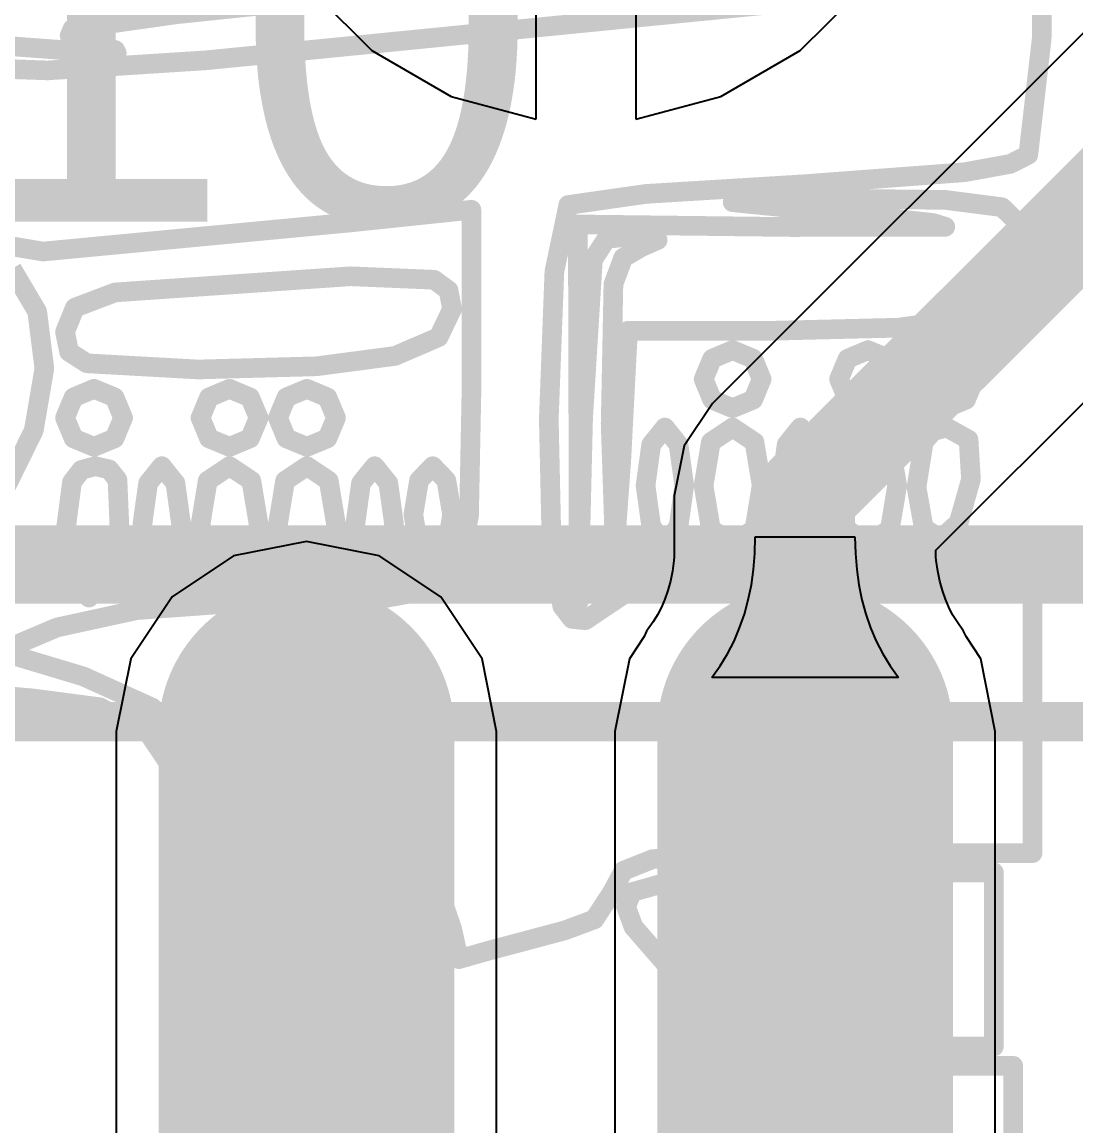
# Model space of a CAD drawing. Header units: inches. Extents: x 1.37 to 4.6, y 1.74 to 5.29.
# Drawn here: x 2.719 to 2.8247, y 2.8169 to 2.9276 of the extents above; entities that cross this region are included whole.
import ezdxf

# ---------------------------------------------------------------- set-up
doc = ezdxf.new("R2010")
doc.units = ezdxf.units.IN
doc.header["$MEASUREMENT"] = 0
for name, color, linetype in [('BottomLayer', 5, 'Continuous'), ('BottomOverlay', 54, 'Continuous'), ('Mechanical13', 56, 'Continuous'), ('TopLayer', 1, 'Continuous'), ('TopOverlay', 2, 'Continuous'), ('TopPaste', 8, 'Continuous'), ('TopSolder', 216, 'Continuous')]:
    doc.layers.add(name, color=color, linetype=linetype)
doc.styles.add('Arial', font='', dxfattribs={"height": 0.2})
doc.styles.get('Arial').set_extended_font_data('Arial')

# ---------------------------------------------------------------- blocks, each defined once
blk = doc.blocks.new('SOP_16_18')
at = {"layer": 'TopLayer'}
h = blk.add_hatch(color=1, dxfattribs=at)
edge = h.paths.add_edge_path()
edge.add_arc((0.13484, 0.125), 0.01083, 270, 450)
edge.add_line((0.13484, 0.13583), (0.07776, 0.13583))
edge.add_arc((0.07776, 0.125), 0.01083, 90, 270)
edge.add_line((0.07776, 0.11417), (0.13484, 0.11417))
h = blk.add_hatch(color=1, dxfattribs=at)
edge = h.paths.add_edge_path()
edge.add_arc((0.13484, 0.075), 0.01083, 270, 450)
edge.add_line((0.13484, 0.08583), (0.07776, 0.08583))
edge.add_arc((0.07776, 0.075), 0.01083, 90, 270)
edge.add_line((0.07776, 0.06417), (0.13484, 0.06417))
at = {"layer": 'TopPaste'}
h = blk.add_hatch(color=8, dxfattribs=at)
edge = h.paths.add_edge_path()
edge.add_arc((0.13484, 0.125), 0.01083, 270, 450)
edge.add_line((0.13484, 0.13583), (0.07776, 0.13583))
edge.add_arc((0.07776, 0.125), 0.01083, 90, 270)
edge.add_line((0.07776, 0.11417), (0.13484, 0.11417))
h = blk.add_hatch(color=8, dxfattribs=at)
edge = h.paths.add_edge_path()
edge.add_arc((0.13484, 0.075), 0.01083, 270, 450)
edge.add_line((0.13484, 0.08583), (0.07776, 0.08583))
edge.add_arc((0.07776, 0.075), 0.01083, 90, 270)
edge.add_line((0.07776, 0.06417), (0.13484, 0.06417))
at = {"layer": 'TopSolder'}
h = blk.add_hatch(color=216, dxfattribs=at)
edge = h.paths.add_edge_path()
edge.add_arc((0.13484, 0.125), 0.01483, 270, 450)
edge.add_line((0.13484, 0.13983), (0.07776, 0.13983))
edge.add_arc((0.07776, 0.125), 0.01483, 90, 270)
edge.add_line((0.07776, 0.11017), (0.13484, 0.11017))
h = blk.add_hatch(color=216, dxfattribs=at)
edge = h.paths.add_edge_path()
edge.add_arc((0.13484, 0.075), 0.01483, 270, 450)
edge.add_line((0.13484, 0.08983), (0.07776, 0.08983))
edge.add_arc((0.07776, 0.075), 0.01483, 90, 270)
edge.add_line((0.07776, 0.06017), (0.13484, 0.06017))
at = {"layer": 'Mechanical13', "const_width": 0.00394}
blk.add_lwpolyline([(0.07677, -0.19488), (0.07677, 0.19488)], dxfattribs=at)
at = {"layer": 'TopOverlay', "const_width": 0.00787}
blk.add_lwpolyline([(0.06102, -0.19488), (0.06102, 0.19488)], dxfattribs=at)

msp = doc.modelspace()

# ---------------------------------------------------------------- linework, layer by layer
at = {"layer": 'BottomLayer'}
for p, q in [((2.77059, 2.91786), (2.77059, 2.94775)), ((2.78059, 2.94775), (2.78059, 2.91786)), ((2.74758, 2.93126), (2.7541, 2.92475)), ((2.79708, 2.92475), (2.8036, 2.93126)), ((2.7541, 2.92475), (2.76208, 2.92014)), ((2.7891, 2.92014), (2.79708, 2.92475)), ((2.76208, 2.92014), (2.77059, 2.91786)), ((2.78059, 2.91786), (2.7891, 2.92014))]:
    msp.add_line(p, q, dxfattribs=at)
at = {"layer": 'BottomOverlay', "const_width": 0.00197}
for points in [[(2.82128, 2.92591), (2.8213, 2.93396)], [(2.73746, 2.92377), (2.80855, 2.93082)], [(2.73451, 2.92839), (2.74858, 2.92986)], [(2.7241, 2.92692), (2.73451, 2.92839)], [(2.72382, 2.92625), (2.7241, 2.92692)], [(2.71047, 2.92574), (2.7226, 2.92484)], [(2.72382, 2.92625), (2.72626, 2.92543)], [(2.81994, 2.9143), (2.82128, 2.92591)], [(2.7226, 2.92484), (2.72853, 2.92449)], [(2.72626, 2.92543), (2.7284, 2.92479)], [(2.7284, 2.92479), (2.72853, 2.92449)], [(2.7216, 2.92276), (2.73746, 2.92377)], [(2.71384, 2.92303), (2.7216, 2.92276)], [(2.81357, 2.91255), (2.81816, 2.91339)], [(2.81816, 2.91339), (2.81994, 2.9143)], [(2.79758, 2.91135), (2.81357, 2.91255)], [(2.7816, 2.91037), (2.79758, 2.91135)], [(2.77382, 2.90926), (2.7816, 2.91037)], [(2.77242, 2.90259), (2.77382, 2.90926)], [(2.79029, 2.90954), (2.80226, 2.90988)], [(2.79029, 2.90954), (2.80387, 2.90817)], [(2.80226, 2.90988), (2.81161, 2.90977)], [(2.81161, 2.90977), (2.8173, 2.90904)], [(2.8173, 2.90904), (2.81947, 2.90692)], [(2.75197, 2.90751), (2.7641, 2.90878)], [(2.7641, 2.89033), (2.7641, 2.90878)], [(2.80387, 2.90817), (2.81041, 2.90745)], [(2.72114, 2.90459), (2.75197, 2.90751)], [(2.77477, 2.90731), (2.77482, 2.88839)], [(2.77477, 2.90731), (2.79611, 2.90705)], [(2.79611, 2.90705), (2.81162, 2.90707)], [(2.81041, 2.90745), (2.81162, 2.90707)], [(2.81947, 2.90692), (2.82037, 2.90347)], [(2.77628, 2.90376), (2.77764, 2.90586)], [(2.77764, 2.90586), (2.78011, 2.90612)], [(2.78011, 2.90612), (2.78278, 2.90575)], [(2.78108, 2.905), (2.78278, 2.90575)], [(2.71781, 2.90515), (2.72114, 2.90459)], [(2.77932, 2.90396), (2.78108, 2.905)], [(2.7753, 2.88791), (2.77628, 2.90376)], [(2.77834, 2.90133), (2.77932, 2.90396)], [(2.81916, 2.90014), (2.82037, 2.90347)], [(2.71802, 2.90286), (2.72056, 2.89857)], [(2.77186, 2.88779), (2.77242, 2.90259)], [(2.72837, 2.90049), (2.75197, 2.90211)], [(2.75197, 2.90211), (2.76036, 2.90176)], [(2.76036, 2.90176), (2.7618, 2.9007)], [(2.77806, 2.88728), (2.77834, 2.90133)], [(2.72434, 2.89896), (2.72837, 2.90049)], [(2.7618, 2.9007), (2.76216, 2.89882)], [(2.81495, 2.89804), (2.81916, 2.90014)], [(2.72056, 2.89857), (2.72128, 2.89286)], [(2.72335, 2.89653), (2.72434, 2.89896)], [(2.76081, 2.896), (2.76216, 2.89882)], [(2.80686, 2.89695), (2.81495, 2.89804)], [(2.79402, 2.89664), (2.80686, 2.89695)], [(2.72335, 2.89653), (2.72376, 2.89452)], [(2.75644, 2.89412), (2.76081, 2.896)], [(2.77912, 2.88354), (2.7798, 2.89664)], [(2.7798, 2.89664), (2.79402, 2.89664)], [(2.78824, 2.89384), (2.79029, 2.8947)], [(2.79029, 2.8947), (2.79235, 2.89384)], [(2.80182, 2.89384), (2.80387, 2.8947)], [(2.80387, 2.8947), (2.80593, 2.89384)], [(2.80958, 2.89384), (2.81164, 2.8947)], [(2.81164, 2.8947), (2.81369, 2.89384)], [(2.72376, 2.89452), (2.72555, 2.89338)], [(2.74857, 2.89308), (2.75644, 2.89412)], [(2.78738, 2.89179), (2.78824, 2.89384)], [(2.79235, 2.89384), (2.7932, 2.89179)], [(2.80096, 2.89179), (2.80182, 2.89384)], [(2.80593, 2.89384), (2.80679, 2.89179)], [(2.80873, 2.89179), (2.80958, 2.89384)], [(2.81369, 2.89384), (2.81455, 2.89179)], [(2.72022, 2.88666), (2.72128, 2.89286)], [(2.72555, 2.89338), (2.73669, 2.89276)], [(2.73669, 2.89276), (2.74857, 2.89308)], [(2.78738, 2.89179), (2.78824, 2.88973)], [(2.79235, 2.88973), (2.7932, 2.89179)], [(2.80096, 2.89179), (2.80182, 2.88973)], [(2.80593, 2.88973), (2.80679, 2.89179)], [(2.80873, 2.89179), (2.80958, 2.88973)], [(2.81369, 2.88973), (2.81455, 2.89179)], [(2.72421, 2.88996), (2.72626, 2.89082)], [(2.72626, 2.89082), (2.72832, 2.88996)], [(2.73779, 2.88996), (2.73985, 2.89082)], [(2.73985, 2.89082), (2.7419, 2.88996)], [(2.74555, 2.88996), (2.74761, 2.89082)], [(2.74761, 2.89082), (2.74966, 2.88996)], [(2.76386, 2.87805), (2.7641, 2.89033)], [(2.72335, 2.88791), (2.72421, 2.88996)], [(2.72832, 2.88996), (2.72917, 2.88791)], [(2.73694, 2.88791), (2.73779, 2.88996)], [(2.7419, 2.88996), (2.74276, 2.88791)], [(2.7447, 2.88791), (2.74555, 2.88996)], [(2.74966, 2.88996), (2.75052, 2.88791)], [(2.78824, 2.88973), (2.79029, 2.88888)], [(2.79029, 2.88888), (2.79235, 2.88973)], [(2.80182, 2.88973), (2.80387, 2.88888)], [(2.80387, 2.88888), (2.80593, 2.88973)], [(2.80958, 2.88973), (2.81164, 2.88888)], [(2.81164, 2.88888), (2.81369, 2.88973)], [(2.77482, 2.88839), (2.77486, 2.86948)], [(2.72335, 2.88791), (2.72421, 2.88585)], [(2.72832, 2.88585), (2.72917, 2.88791)], [(2.73694, 2.88791), (2.73779, 2.88585)], [(2.7419, 2.88585), (2.74276, 2.88791)], [(2.7447, 2.88791), (2.74555, 2.88585)], [(2.74966, 2.88585), (2.75052, 2.88791)], [(2.77186, 2.88779), (2.77213, 2.87542)], [(2.77486, 2.86948), (2.7753, 2.88791)], [(2.77806, 2.88728), (2.77848, 2.87469)], [(2.78213, 2.88523), (2.7835, 2.88694)], [(2.7835, 2.88694), (2.78487, 2.88523)], [(2.78811, 2.88548), (2.79029, 2.88694)], [(2.79029, 2.88694), (2.79248, 2.88548)], [(2.79571, 2.88523), (2.79708, 2.88694)], [(2.79708, 2.88694), (2.79845, 2.88523)], [(2.80169, 2.88548), (2.80387, 2.88694)], [(2.80387, 2.88694), (2.80606, 2.88548)], [(2.8104, 2.88658), (2.81176, 2.88694)], [(2.81176, 2.88694), (2.81395, 2.88572)], [(2.7174, 2.88093), (2.72022, 2.88666)], [(2.72421, 2.88585), (2.72626, 2.885)], [(2.72626, 2.885), (2.72832, 2.88585)], [(2.73779, 2.88585), (2.73985, 2.885)], [(2.73985, 2.885), (2.7419, 2.88585)], [(2.74555, 2.88585), (2.74761, 2.885)], [(2.74761, 2.885), (2.74966, 2.88585)], [(2.80946, 2.8855), (2.8104, 2.88658)], [(2.81395, 2.88572), (2.81419, 2.88175)], [(2.78156, 2.88112), (2.78213, 2.88523)], [(2.78487, 2.88523), (2.78544, 2.88112)], [(2.78738, 2.88112), (2.78811, 2.88548)], [(2.79248, 2.88548), (2.7932, 2.88112)], [(2.79514, 2.88112), (2.79571, 2.88523)], [(2.79845, 2.88523), (2.79902, 2.88112)], [(2.80096, 2.88112), (2.80169, 2.88548)], [(2.80606, 2.88548), (2.80679, 2.88112)], [(2.80873, 2.88096), (2.80946, 2.8855)], [(2.77848, 2.87469), (2.77912, 2.88354)], [(2.72405, 2.88146), (2.72499, 2.88268)], [(2.72499, 2.88268), (2.72639, 2.88306)], [(2.72639, 2.88306), (2.72777, 2.88274)], [(2.72777, 2.88274), (2.72861, 2.88169)], [(2.73168, 2.88135), (2.73305, 2.88306)], [(2.73305, 2.88306), (2.73442, 2.88135)], [(2.73766, 2.8816), (2.73985, 2.88306)], [(2.73985, 2.88306), (2.74203, 2.8816)], [(2.74542, 2.8816), (2.74761, 2.88306)], [(2.74761, 2.88306), (2.74979, 2.8816)], [(2.75303, 2.88135), (2.7544, 2.88306)], [(2.7544, 2.88306), (2.75577, 2.88135)], [(2.75885, 2.88163), (2.76022, 2.88306)], [(2.76022, 2.88306), (2.76159, 2.88163)], [(2.72335, 2.87611), (2.72405, 2.88146)], [(2.72861, 2.88169), (2.72881, 2.8769)], [(2.73111, 2.87724), (2.73168, 2.88135)], [(2.73442, 2.88135), (2.73499, 2.87724)], [(2.73694, 2.87724), (2.73766, 2.8816)], [(2.74203, 2.8816), (2.74276, 2.87724)], [(2.7447, 2.87724), (2.74542, 2.8816)], [(2.74979, 2.8816), (2.75052, 2.87724)], [(2.75246, 2.87724), (2.75303, 2.88135)], [(2.75577, 2.88135), (2.75634, 2.87724)], [(2.75828, 2.87821), (2.75885, 2.88163)], [(2.76159, 2.88163), (2.76216, 2.87821)], [(2.81296, 2.8774), (2.81419, 2.88175)], [(2.78156, 2.88112), (2.78213, 2.87701)], [(2.78487, 2.87701), (2.78544, 2.88112)], [(2.78738, 2.88112), (2.78811, 2.87675)], [(2.79248, 2.87675), (2.7932, 2.88112)], [(2.79514, 2.88112), (2.79571, 2.87701)], [(2.79845, 2.87701), (2.79902, 2.88112)], [(2.80096, 2.88112), (2.80169, 2.87675)], [(2.80606, 2.87675), (2.80679, 2.88112)], [(2.80873, 2.88096), (2.80945, 2.87689)], [(2.75828, 2.87821), (2.75885, 2.87478)], [(2.76159, 2.87478), (2.76216, 2.87821)], [(2.76312, 2.87435), (2.76386, 2.87805)], [(2.72759, 2.87179), (2.72881, 2.8769)], [(2.73111, 2.87724), (2.73168, 2.87313)], [(2.73442, 2.87313), (2.73499, 2.87724)], [(2.73694, 2.87724), (2.73766, 2.87287)], [(2.74203, 2.87287), (2.74276, 2.87724)], [(2.7447, 2.87724), (2.74542, 2.87287)], [(2.74979, 2.87287), (2.75052, 2.87724)], [(2.75246, 2.87724), (2.75303, 2.87313)], [(2.75577, 2.87313), (2.75634, 2.87724)], [(2.78213, 2.87701), (2.7835, 2.8753)], [(2.7835, 2.8753), (2.78487, 2.87701)], [(2.79571, 2.87701), (2.79708, 2.8753)], [(2.79708, 2.8753), (2.79845, 2.87701)], [(2.80945, 2.87689), (2.81112, 2.87574)], [(2.81112, 2.87574), (2.81296, 2.8774)], [(2.72335, 2.87611), (2.72408, 2.87128)], [(2.78811, 2.87675), (2.79029, 2.8753)], [(2.79029, 2.8753), (2.79248, 2.87675)], [(2.80169, 2.87675), (2.80387, 2.8753)], [(2.80387, 2.8753), (2.80606, 2.87675)], [(2.75885, 2.87478), (2.76022, 2.87336)], [(2.76022, 2.87336), (2.76159, 2.87478)], [(2.77213, 2.87542), (2.77321, 2.86901)], [(2.76159, 2.87191), (2.76312, 2.87435)], [(2.78647, 2.87248), (2.80145, 2.87366)], [(2.80145, 2.87366), (2.82037, 2.87433)], [(2.82037, 2.85929), (2.82037, 2.87433)], [(2.73168, 2.87313), (2.73305, 2.87142)], [(2.73305, 2.87142), (2.73442, 2.87313)], [(2.73766, 2.87287), (2.73985, 2.87142)], [(2.73985, 2.87142), (2.74203, 2.87287)], [(2.74542, 2.87287), (2.74761, 2.87142)], [(2.74761, 2.87142), (2.74979, 2.87287)], [(2.75303, 2.87313), (2.7544, 2.87142)], [(2.7544, 2.87142), (2.75577, 2.87313)], [(2.78198, 2.87151), (2.78647, 2.87248)], [(2.72575, 2.86988), (2.72759, 2.87179)], [(2.75898, 2.87047), (2.76159, 2.87191)], [(2.77947, 2.87026), (2.78198, 2.87151)], [(2.72408, 2.87128), (2.72575, 2.86988)], [(2.755, 2.86975), (2.75898, 2.87047)], [(2.77552, 2.86761), (2.77947, 2.87026)], [(2.73053, 2.86862), (2.74179, 2.86942)], [(2.74179, 2.86942), (2.755, 2.86975)], [(2.72254, 2.86688), (2.73053, 2.86862)], [(2.77321, 2.86901), (2.77419, 2.86774)], [(2.71687, 2.86447), (2.72254, 2.86688)], [(2.77419, 2.86774), (2.77552, 2.86761)], [(2.71687, 2.86447), (2.72519, 2.86197)], [(2.72519, 2.86197), (2.73212, 2.85883)], [(2.71316, 2.86036), (2.72007, 2.85977)], [(2.72007, 2.85977), (2.72684, 2.85888)], [(2.82037, 2.84425), (2.82037, 2.85929)], [(2.72684, 2.85888), (2.73167, 2.85635)], [(2.73212, 2.85883), (2.73416, 2.85673)], [(2.73167, 2.85635), (2.73432, 2.8524)], [(2.73416, 2.85673), (2.73556, 2.85404)], [(2.73556, 2.85404), (2.73687, 2.85115)], [(2.73432, 2.8524), (2.73453, 2.84724)], [(2.73687, 2.85115), (2.73843, 2.84964)], [(2.73843, 2.84964), (2.74085, 2.8492)], [(2.74085, 2.8492), (2.74471, 2.84954)], [(2.74471, 2.84954), (2.75142, 2.84934)], [(2.75142, 2.84934), (2.75698, 2.8457)], [(2.73453, 2.84724), (2.73465, 2.843)], [(2.75698, 2.8457), (2.76064, 2.84107)], [(2.77935, 2.84248), (2.78228, 2.84365)], [(2.78228, 2.84365), (2.79981, 2.84425)], [(2.79981, 2.84425), (2.82037, 2.84425)], [(2.73465, 2.843), (2.73655, 2.8399)], [(2.77824, 2.84037), (2.77935, 2.84248)], [(2.7802, 2.84033), (2.78586, 2.84193)], [(2.78586, 2.84193), (2.79805, 2.84231)], [(2.79805, 2.84231), (2.81649, 2.84231)], [(2.81649, 2.83358), (2.81649, 2.84231)], [(2.76064, 2.84107), (2.76216, 2.83668)], [(2.77643, 2.8376), (2.77824, 2.84037)], [(2.7796, 2.83887), (2.7802, 2.84033)], [(2.73655, 2.8399), (2.74026, 2.835)], [(2.7796, 2.83887), (2.78035, 2.83685)], [(2.77345, 2.83649), (2.77643, 2.8376)], [(2.76216, 2.83668), (2.76284, 2.83361)], [(2.76591, 2.83448), (2.77345, 2.83649)], [(2.78035, 2.83685), (2.78559, 2.83082)], [(2.74026, 2.835), (2.74418, 2.82725)], [(2.76284, 2.83361), (2.76591, 2.83448)], [(2.81649, 2.82485), (2.81649, 2.83358)], [(2.78559, 2.83082), (2.78917, 2.8276)], [(2.74418, 2.82725), (2.74728, 2.81898)], [(2.78917, 2.8276), (2.79259, 2.8258)], [(2.79259, 2.8258), (2.79713, 2.82502)], [(2.79713, 2.82502), (2.80402, 2.82485)], [(2.80402, 2.82485), (2.81649, 2.82485)], [(2.79361, 2.8223), (2.80484, 2.82291)], [(2.80484, 2.82291), (2.81843, 2.82291)], [(2.81843, 2.80642), (2.81843, 2.82291)], [(2.79172, 2.82123), (2.79361, 2.8223)], [(2.79126, 2.81938), (2.79172, 2.82123)], [(2.79126, 2.81938), (2.79269, 2.81565)], [(2.74728, 2.81898), (2.74856, 2.81253)]]:
    msp.add_lwpolyline(points, dxfattribs=at)
at = {"layer": 'BottomOverlay', "const_width": 0.000984}
for points in [[(2.73402, 2.92839, 1), (2.735, 2.92839, 1)], [(2.73402, 2.92839, 1), (2.735, 2.92839, 1)], [(2.72361, 2.92692, 1), (2.72459, 2.92692, 1)], [(2.72361, 2.92692, 1), (2.72459, 2.92692, 1)], [(2.72332, 2.92625, 1), (2.72431, 2.92625, 1)], [(2.72332, 2.92625, 1), (2.72431, 2.92625, 1)], [(2.82079, 2.92591, 1), (2.82177, 2.92591, 1)], [(2.82079, 2.92591, 1), (2.82177, 2.92591, 1)], [(2.7221, 2.92484, 1), (2.72309, 2.92484, 1)], [(2.7221, 2.92484, 1), (2.72309, 2.92484, 1)], [(2.72577, 2.92543, 1), (2.72676, 2.92543, 1)], [(2.72577, 2.92543, 1), (2.72676, 2.92543, 1)], [(2.72791, 2.92479, 1), (2.72889, 2.92479, 1)], [(2.72791, 2.92479, 1), (2.72889, 2.92479, 1)], [(2.72804, 2.92449, 1), (2.72903, 2.92449, 1)], [(2.72804, 2.92449, 1), (2.72903, 2.92449, 1)], [(2.73697, 2.92377, 1), (2.73796, 2.92377, 1)], [(2.73697, 2.92377, 1), (2.73796, 2.92377, 1)], [(2.72111, 2.92276, 1), (2.7221, 2.92276, 1)], [(2.72111, 2.92276, 1), (2.7221, 2.92276, 1)], [(2.81767, 2.91339, 1), (2.81865, 2.91339, 1)], [(2.81767, 2.91339, 1), (2.81865, 2.91339, 1)], [(2.81945, 2.9143, 1), (2.82043, 2.9143, 1)], [(2.81945, 2.9143, 1), (2.82043, 2.9143, 1)], [(2.81308, 2.91255, 1), (2.81406, 2.91255, 1)], [(2.81308, 2.91255, 1), (2.81406, 2.91255, 1)], [(2.79709, 2.91135, 1), (2.79808, 2.91135, 1)], [(2.79709, 2.91135, 1), (2.79808, 2.91135, 1)], [(2.78111, 2.91037, 1), (2.7821, 2.91037, 1)], [(2.78111, 2.91037, 1), (2.7821, 2.91037, 1)], [(2.77332, 2.90926, 1), (2.77431, 2.90926, 1)], [(2.77332, 2.90926, 1), (2.77431, 2.90926, 1)], [(2.7898, 2.90954, 1), (2.79078, 2.90954, 1)], [(2.7898, 2.90954, 1), (2.79078, 2.90954, 1)], [(2.80177, 2.90988, 1), (2.80275, 2.90988, 1)], [(2.80177, 2.90988, 1), (2.80275, 2.90988, 1)], [(2.81112, 2.90977, 1), (2.81211, 2.90977, 1)], [(2.81112, 2.90977, 1), (2.81211, 2.90977, 1)], [(2.81681, 2.90904, 1), (2.81779, 2.90904, 1)], [(2.81681, 2.90904, 1), (2.81779, 2.90904, 1)], [(2.76361, 2.90878, 1), (2.76459, 2.90878, 1)], [(2.76361, 2.90878, 1), (2.76459, 2.90878, 1)], [(2.80338, 2.90817, 1), (2.80437, 2.90817, 1)], [(2.80338, 2.90817, 1), (2.80437, 2.90817, 1)], [(2.75148, 2.90751, 1), (2.75246, 2.90751, 1)], [(2.75148, 2.90751, 1), (2.75246, 2.90751, 1)], [(2.77428, 2.90731, 1), (2.77526, 2.90731, 1)], [(2.77428, 2.90731, 1), (2.77526, 2.90731, 1)], [(2.79562, 2.90705, 1), (2.79661, 2.90705, 1)], [(2.79562, 2.90705, 1), (2.79661, 2.90705, 1)], [(2.80992, 2.90745, 1), (2.8109, 2.90745, 1)], [(2.80992, 2.90745, 1), (2.8109, 2.90745, 1)], [(2.81112, 2.90707, 1), (2.81211, 2.90707, 1)], [(2.81112, 2.90707, 1), (2.81211, 2.90707, 1)], [(2.81897, 2.90692, 1), (2.81996, 2.90692, 1)], [(2.81897, 2.90692, 1), (2.81996, 2.90692, 1)], [(2.77715, 2.90586, 1), (2.77813, 2.90586, 1)], [(2.77715, 2.90586, 1), (2.77813, 2.90586, 1)], [(2.77961, 2.90612, 1), (2.7806, 2.90612, 1)], [(2.77961, 2.90612, 1), (2.7806, 2.90612, 1)], [(2.78229, 2.90575, 1), (2.78327, 2.90575, 1)], [(2.78229, 2.90575, 1), (2.78327, 2.90575, 1)], [(2.72065, 2.90459, 1), (2.72163, 2.90459, 1)], [(2.72065, 2.90459, 1), (2.72163, 2.90459, 1)], [(2.78058, 2.905, 1), (2.78157, 2.905, 1)], [(2.78058, 2.905, 1), (2.78157, 2.905, 1)], [(2.77579, 2.90376, 1), (2.77678, 2.90376, 1)], [(2.77579, 2.90376, 1), (2.77678, 2.90376, 1)], [(2.77882, 2.90396, 1), (2.77981, 2.90396, 1)], [(2.77882, 2.90396, 1), (2.77981, 2.90396, 1)], [(2.81987, 2.90347, 1), (2.82086, 2.90347, 1)], [(2.81987, 2.90347, 1), (2.82086, 2.90347, 1)], [(2.77193, 2.90259, 1), (2.77291, 2.90259, 1)], [(2.77193, 2.90259, 1), (2.77291, 2.90259, 1)], [(2.75148, 2.90211, 1), (2.75246, 2.90211, 1)], [(2.75148, 2.90211, 1), (2.75246, 2.90211, 1)], [(2.75987, 2.90176, 1), (2.76085, 2.90176, 1)], [(2.75987, 2.90176, 1), (2.76085, 2.90176, 1)], [(2.77785, 2.90133, 1), (2.77883, 2.90133, 1)], [(2.77785, 2.90133, 1), (2.77883, 2.90133, 1)], [(2.72788, 2.90049, 1), (2.72886, 2.90049, 1)], [(2.72788, 2.90049, 1), (2.72886, 2.90049, 1)], [(2.76131, 2.9007, 1), (2.7623, 2.9007, 1)], [(2.76131, 2.9007, 1), (2.7623, 2.9007, 1)], [(2.81867, 2.90014, 1), (2.81965, 2.90014, 1)], [(2.81867, 2.90014, 1), (2.81965, 2.90014, 1)], [(2.72006, 2.89857, 1), (2.72105, 2.89857, 1)], [(2.72006, 2.89857, 1), (2.72105, 2.89857, 1)], [(2.72385, 2.89896, 1), (2.72483, 2.89896, 1)], [(2.72385, 2.89896, 1), (2.72483, 2.89896, 1)], [(2.76167, 2.89882, 1), (2.76265, 2.89882, 1)], [(2.76167, 2.89882, 1), (2.76265, 2.89882, 1)], [(2.81446, 2.89804, 1), (2.81544, 2.89804, 1)], [(2.81446, 2.89804, 1), (2.81544, 2.89804, 1)], [(2.80637, 2.89695, 1), (2.80736, 2.89695, 1)], [(2.80637, 2.89695, 1), (2.80736, 2.89695, 1)], [(2.72286, 2.89653, 1), (2.72385, 2.89653, 1)], [(2.72286, 2.89653, 1), (2.72385, 2.89653, 1)], [(2.76032, 2.896, 1), (2.7613, 2.896, 1)], [(2.76032, 2.896, 1), (2.7613, 2.896, 1)], [(2.77931, 2.89664, 1), (2.78029, 2.89664, 1)], [(2.77931, 2.89664, 1), (2.78029, 2.89664, 1)], [(2.79353, 2.89664, 1), (2.79451, 2.89664, 1)], [(2.79353, 2.89664, 1), (2.79451, 2.89664, 1)], [(2.7898, 2.8947, 1), (2.79078, 2.8947, 1)], [(2.7898, 2.8947, 1), (2.79078, 2.8947, 1)], [(2.80338, 2.8947, 1), (2.80437, 2.8947, 1)], [(2.80338, 2.8947, 1), (2.80437, 2.8947, 1)], [(2.81114, 2.8947, 1), (2.81213, 2.8947, 1)], [(2.81114, 2.8947, 1), (2.81213, 2.8947, 1)], [(2.72327, 2.89452, 1), (2.72425, 2.89452, 1)], [(2.72327, 2.89452, 1), (2.72425, 2.89452, 1)], [(2.75595, 2.89412, 1), (2.75694, 2.89412, 1)], [(2.75595, 2.89412, 1), (2.75694, 2.89412, 1)], [(2.78775, 2.89384, 1), (2.78873, 2.89384, 1)], [(2.78775, 2.89384, 1), (2.78873, 2.89384, 1)], [(2.79186, 2.89384, 1), (2.79284, 2.89384, 1)], [(2.79186, 2.89384, 1), (2.79284, 2.89384, 1)], [(2.80133, 2.89384, 1), (2.80231, 2.89384, 1)], [(2.80133, 2.89384, 1), (2.80231, 2.89384, 1)], [(2.80544, 2.89384, 1), (2.80642, 2.89384, 1)], [(2.80544, 2.89384, 1), (2.80642, 2.89384, 1)], [(2.80909, 2.89384, 1), (2.81007, 2.89384, 1)], [(2.80909, 2.89384, 1), (2.81007, 2.89384, 1)], [(2.8132, 2.89384, 1), (2.81418, 2.89384, 1)], [(2.8132, 2.89384, 1), (2.81418, 2.89384, 1)], [(2.72079, 2.89286, 1), (2.72177, 2.89286, 1)], [(2.72079, 2.89286, 1), (2.72177, 2.89286, 1)], [(2.72506, 2.89338, 1), (2.72604, 2.89338, 1)], [(2.72506, 2.89338, 1), (2.72604, 2.89338, 1)], [(2.7362, 2.89276, 1), (2.73718, 2.89276, 1)], [(2.7362, 2.89276, 1), (2.73718, 2.89276, 1)], [(2.74807, 2.89308, 1), (2.74906, 2.89308, 1)], [(2.74807, 2.89308, 1), (2.74906, 2.89308, 1)], [(2.78689, 2.89179, 1), (2.78787, 2.89179, 1)], [(2.78689, 2.89179, 1), (2.78787, 2.89179, 1)], [(2.79271, 2.89179, 1), (2.7937, 2.89179, 1)], [(2.79271, 2.89179, 1), (2.7937, 2.89179, 1)], [(2.80047, 2.89179, 1), (2.80146, 2.89179, 1)], [(2.80047, 2.89179, 1), (2.80146, 2.89179, 1)], [(2.80629, 2.89179, 1), (2.80728, 2.89179, 1)], [(2.80629, 2.89179, 1), (2.80728, 2.89179, 1)], [(2.80823, 2.89179, 1), (2.80922, 2.89179, 1)], [(2.80823, 2.89179, 1), (2.80922, 2.89179, 1)], [(2.81405, 2.89179, 1), (2.81504, 2.89179, 1)], [(2.81405, 2.89179, 1), (2.81504, 2.89179, 1)], [(2.72577, 2.89082, 1), (2.72676, 2.89082, 1)], [(2.72577, 2.89082, 1), (2.72676, 2.89082, 1)], [(2.73935, 2.89082, 1), (2.74034, 2.89082, 1)], [(2.73935, 2.89082, 1), (2.74034, 2.89082, 1)], [(2.74711, 2.89082, 1), (2.7481, 2.89082, 1)], [(2.74711, 2.89082, 1), (2.7481, 2.89082, 1)], [(2.76361, 2.89033, 1), (2.76459, 2.89033, 1)], [(2.76361, 2.89033, 1), (2.76459, 2.89033, 1)], [(2.72372, 2.88996, 1), (2.7247, 2.88996, 1)], [(2.72372, 2.88996, 1), (2.7247, 2.88996, 1)], [(2.72783, 2.88996, 1), (2.72881, 2.88996, 1)], [(2.72783, 2.88996, 1), (2.72881, 2.88996, 1)], [(2.7373, 2.88996, 1), (2.73828, 2.88996, 1)], [(2.7373, 2.88996, 1), (2.73828, 2.88996, 1)], [(2.74141, 2.88996, 1), (2.74239, 2.88996, 1)], [(2.74141, 2.88996, 1), (2.74239, 2.88996, 1)], [(2.74506, 2.88996, 1), (2.74604, 2.88996, 1)], [(2.74506, 2.88996, 1), (2.74604, 2.88996, 1)], [(2.74917, 2.88996, 1), (2.75015, 2.88996, 1)], [(2.74917, 2.88996, 1), (2.75015, 2.88996, 1)], [(2.78775, 2.88973, 1), (2.78873, 2.88973, 1)], [(2.78775, 2.88973, 1), (2.78873, 2.88973, 1)], [(2.79186, 2.88973, 1), (2.79284, 2.88973, 1)], [(2.79186, 2.88973, 1), (2.79284, 2.88973, 1)], [(2.80133, 2.88973, 1), (2.80231, 2.88973, 1)], [(2.80133, 2.88973, 1), (2.80231, 2.88973, 1)], [(2.80544, 2.88973, 1), (2.80642, 2.88973, 1)], [(2.80544, 2.88973, 1), (2.80642, 2.88973, 1)], [(2.80909, 2.88973, 1), (2.81007, 2.88973, 1)], [(2.80909, 2.88973, 1), (2.81007, 2.88973, 1)], [(2.8132, 2.88973, 1), (2.81418, 2.88973, 1)], [(2.8132, 2.88973, 1), (2.81418, 2.88973, 1)], [(2.77432, 2.88839, 1), (2.77531, 2.88839, 1)], [(2.77432, 2.88839, 1), (2.77531, 2.88839, 1)], [(2.7898, 2.88888, 1), (2.79078, 2.88888, 1)], [(2.7898, 2.88888, 1), (2.79078, 2.88888, 1)], [(2.80338, 2.88888, 1), (2.80437, 2.88888, 1)], [(2.80338, 2.88888, 1), (2.80437, 2.88888, 1)], [(2.81114, 2.88888, 1), (2.81213, 2.88888, 1)], [(2.81114, 2.88888, 1), (2.81213, 2.88888, 1)], [(2.72286, 2.88791, 1), (2.72385, 2.88791, 1)], [(2.72286, 2.88791, 1), (2.72385, 2.88791, 1)], [(2.72868, 2.88791, 1), (2.72967, 2.88791, 1)], [(2.72868, 2.88791, 1), (2.72967, 2.88791, 1)], [(2.73644, 2.88791, 1), (2.73743, 2.88791, 1)], [(2.73644, 2.88791, 1), (2.73743, 2.88791, 1)], [(2.74226, 2.88791, 1), (2.74325, 2.88791, 1)], [(2.74226, 2.88791, 1), (2.74325, 2.88791, 1)], [(2.7442, 2.88791, 1), (2.74519, 2.88791, 1)], [(2.7442, 2.88791, 1), (2.74519, 2.88791, 1)], [(2.75002, 2.88791, 1), (2.75101, 2.88791, 1)], [(2.75002, 2.88791, 1), (2.75101, 2.88791, 1)], [(2.77137, 2.88779, 1), (2.77235, 2.88779, 1)], [(2.77137, 2.88779, 1), (2.77235, 2.88779, 1)], [(2.77481, 2.88791, 1), (2.77579, 2.88791, 1)], [(2.77481, 2.88791, 1), (2.77579, 2.88791, 1)], [(2.77757, 2.88728, 1), (2.77855, 2.88728, 1)], [(2.77757, 2.88728, 1), (2.77855, 2.88728, 1)], [(2.78301, 2.88694, 1), (2.78399, 2.88694, 1)], [(2.78301, 2.88694, 1), (2.78399, 2.88694, 1)], [(2.7898, 2.88694, 1), (2.79078, 2.88694, 1)], [(2.7898, 2.88694, 1), (2.79078, 2.88694, 1)], [(2.79659, 2.88694, 1), (2.79758, 2.88694, 1)], [(2.79659, 2.88694, 1), (2.79758, 2.88694, 1)], [(2.80338, 2.88694, 1), (2.80437, 2.88694, 1)], [(2.80338, 2.88694, 1), (2.80437, 2.88694, 1)], [(2.81127, 2.88694, 1), (2.81226, 2.88694, 1)], [(2.81127, 2.88694, 1), (2.81226, 2.88694, 1)], [(2.71973, 2.88666, 1), (2.72071, 2.88666, 1)], [(2.71973, 2.88666, 1), (2.72071, 2.88666, 1)], [(2.72372, 2.88585, 1), (2.7247, 2.88585, 1)], [(2.72372, 2.88585, 1), (2.7247, 2.88585, 1)], [(2.72783, 2.88585, 1), (2.72881, 2.88585, 1)], [(2.72783, 2.88585, 1), (2.72881, 2.88585, 1)], [(2.7373, 2.88585, 1), (2.73828, 2.88585, 1)], [(2.7373, 2.88585, 1), (2.73828, 2.88585, 1)], [(2.74141, 2.88585, 1), (2.74239, 2.88585, 1)], [(2.74141, 2.88585, 1), (2.74239, 2.88585, 1)], [(2.74506, 2.88585, 1), (2.74604, 2.88585, 1)], [(2.74506, 2.88585, 1), (2.74604, 2.88585, 1)], [(2.74917, 2.88585, 1), (2.75015, 2.88585, 1)], [(2.74917, 2.88585, 1), (2.75015, 2.88585, 1)], [(2.80991, 2.88658, 1), (2.81089, 2.88658, 1)], [(2.80991, 2.88658, 1), (2.81089, 2.88658, 1)], [(2.81346, 2.88572, 1), (2.81444, 2.88572, 1)], [(2.81346, 2.88572, 1), (2.81444, 2.88572, 1)], [(2.72577, 2.885, 1), (2.72676, 2.885, 1)], [(2.72577, 2.885, 1), (2.72676, 2.885, 1)], [(2.73935, 2.885, 1), (2.74034, 2.885, 1)], [(2.73935, 2.885, 1), (2.74034, 2.885, 1)], [(2.74711, 2.885, 1), (2.7481, 2.885, 1)], [(2.74711, 2.885, 1), (2.7481, 2.885, 1)], [(2.78164, 2.88523, 1), (2.78262, 2.88523, 1)], [(2.78164, 2.88523, 1), (2.78262, 2.88523, 1)], [(2.78438, 2.88523, 1), (2.78536, 2.88523, 1)], [(2.78438, 2.88523, 1), (2.78536, 2.88523, 1)], [(2.78762, 2.88548, 1), (2.7886, 2.88548, 1)], [(2.78762, 2.88548, 1), (2.7886, 2.88548, 1)], [(2.79198, 2.88548, 1), (2.79297, 2.88548, 1)], [(2.79198, 2.88548, 1), (2.79297, 2.88548, 1)], [(2.79522, 2.88523, 1), (2.79621, 2.88523, 1)], [(2.79522, 2.88523, 1), (2.79621, 2.88523, 1)], [(2.79796, 2.88523, 1), (2.79895, 2.88523, 1)], [(2.79796, 2.88523, 1), (2.79895, 2.88523, 1)], [(2.8012, 2.88548, 1), (2.80218, 2.88548, 1)], [(2.8012, 2.88548, 1), (2.80218, 2.88548, 1)], [(2.80557, 2.88548, 1), (2.80655, 2.88548, 1)], [(2.80557, 2.88548, 1), (2.80655, 2.88548, 1)], [(2.80896, 2.8855, 1), (2.80995, 2.8855, 1)], [(2.80896, 2.8855, 1), (2.80995, 2.8855, 1)], [(2.77863, 2.88354, 1), (2.77961, 2.88354, 1)], [(2.77863, 2.88354, 1), (2.77961, 2.88354, 1)], [(2.7245, 2.88268, 1), (2.72548, 2.88268, 1)], [(2.7245, 2.88268, 1), (2.72548, 2.88268, 1)], [(2.72589, 2.88306, 1), (2.72688, 2.88306, 1)], [(2.72589, 2.88306, 1), (2.72688, 2.88306, 1)], [(2.72728, 2.88274, 1), (2.72827, 2.88274, 1)], [(2.72728, 2.88274, 1), (2.72827, 2.88274, 1)], [(2.73256, 2.88306, 1), (2.73355, 2.88306, 1)], [(2.73256, 2.88306, 1), (2.73355, 2.88306, 1)], [(2.73935, 2.88306, 1), (2.74034, 2.88306, 1)], [(2.73935, 2.88306, 1), (2.74034, 2.88306, 1)], [(2.74711, 2.88306, 1), (2.7481, 2.88306, 1)], [(2.74711, 2.88306, 1), (2.7481, 2.88306, 1)], [(2.75391, 2.88306, 1), (2.75489, 2.88306, 1)], [(2.75391, 2.88306, 1), (2.75489, 2.88306, 1)], [(2.75973, 2.88306, 1), (2.76071, 2.88306, 1)], [(2.75973, 2.88306, 1), (2.76071, 2.88306, 1)], [(2.72356, 2.88146, 1), (2.72454, 2.88146, 1)], [(2.72356, 2.88146, 1), (2.72454, 2.88146, 1)], [(2.72812, 2.88169, 1), (2.7291, 2.88169, 1)], [(2.72812, 2.88169, 1), (2.7291, 2.88169, 1)], [(2.73119, 2.88135, 1), (2.73218, 2.88135, 1)], [(2.73119, 2.88135, 1), (2.73218, 2.88135, 1)], [(2.73393, 2.88135, 1), (2.73492, 2.88135, 1)], [(2.73393, 2.88135, 1), (2.73492, 2.88135, 1)], [(2.73717, 2.8816, 1), (2.73815, 2.8816, 1)], [(2.73717, 2.8816, 1), (2.73815, 2.8816, 1)], [(2.74154, 2.8816, 1), (2.74252, 2.8816, 1)], [(2.74154, 2.8816, 1), (2.74252, 2.8816, 1)], [(2.74493, 2.8816, 1), (2.74592, 2.8816, 1)], [(2.74493, 2.8816, 1), (2.74592, 2.8816, 1)], [(2.7493, 2.8816, 1), (2.75028, 2.8816, 1)], [(2.7493, 2.8816, 1), (2.75028, 2.8816, 1)], [(2.75254, 2.88135, 1), (2.75352, 2.88135, 1)], [(2.75254, 2.88135, 1), (2.75352, 2.88135, 1)], [(2.75528, 2.88135, 1), (2.75626, 2.88135, 1)], [(2.75528, 2.88135, 1), (2.75626, 2.88135, 1)], [(2.75836, 2.88163, 1), (2.75934, 2.88163, 1)], [(2.75836, 2.88163, 1), (2.75934, 2.88163, 1)], [(2.7611, 2.88163, 1), (2.76208, 2.88163, 1)], [(2.7611, 2.88163, 1), (2.76208, 2.88163, 1)], [(2.8137, 2.88175, 1), (2.81468, 2.88175, 1)], [(2.8137, 2.88175, 1), (2.81468, 2.88175, 1)], [(2.78107, 2.88112, 1), (2.78205, 2.88112, 1)], [(2.78107, 2.88112, 1), (2.78205, 2.88112, 1)], [(2.78495, 2.88112, 1), (2.78593, 2.88112, 1)], [(2.78495, 2.88112, 1), (2.78593, 2.88112, 1)], [(2.78689, 2.88112, 1), (2.78787, 2.88112, 1)], [(2.78689, 2.88112, 1), (2.78787, 2.88112, 1)], [(2.79271, 2.88112, 1), (2.7937, 2.88112, 1)], [(2.79271, 2.88112, 1), (2.7937, 2.88112, 1)], [(2.79465, 2.88112, 1), (2.79564, 2.88112, 1)], [(2.79465, 2.88112, 1), (2.79564, 2.88112, 1)], [(2.79853, 2.88112, 1), (2.79952, 2.88112, 1)], [(2.79853, 2.88112, 1), (2.79952, 2.88112, 1)], [(2.80047, 2.88112, 1), (2.80146, 2.88112, 1)], [(2.80047, 2.88112, 1), (2.80146, 2.88112, 1)], [(2.80629, 2.88112, 1), (2.80728, 2.88112, 1)], [(2.80629, 2.88112, 1), (2.80728, 2.88112, 1)], [(2.80823, 2.88096, 1), (2.80922, 2.88096, 1)], [(2.80823, 2.88096, 1), (2.80922, 2.88096, 1)], [(2.75779, 2.87821, 1), (2.75877, 2.87821, 1)], [(2.75779, 2.87821, 1), (2.75877, 2.87821, 1)], [(2.76167, 2.87821, 1), (2.76265, 2.87821, 1)], [(2.76167, 2.87821, 1), (2.76265, 2.87821, 1)], [(2.76336, 2.87805, 1), (2.76435, 2.87805, 1)], [(2.76336, 2.87805, 1), (2.76435, 2.87805, 1)], [(2.72832, 2.8769, 1), (2.7293, 2.8769, 1)], [(2.72832, 2.8769, 1), (2.7293, 2.8769, 1)], [(2.73062, 2.87724, 1), (2.73161, 2.87724, 1)], [(2.73062, 2.87724, 1), (2.73161, 2.87724, 1)], [(2.7345, 2.87724, 1), (2.73549, 2.87724, 1)], [(2.7345, 2.87724, 1), (2.73549, 2.87724, 1)], [(2.73644, 2.87724, 1), (2.73743, 2.87724, 1)], [(2.73644, 2.87724, 1), (2.73743, 2.87724, 1)], [(2.74226, 2.87724, 1), (2.74325, 2.87724, 1)], [(2.74226, 2.87724, 1), (2.74325, 2.87724, 1)], [(2.7442, 2.87724, 1), (2.74519, 2.87724, 1)], [(2.7442, 2.87724, 1), (2.74519, 2.87724, 1)], [(2.75002, 2.87724, 1), (2.75101, 2.87724, 1)], [(2.75002, 2.87724, 1), (2.75101, 2.87724, 1)], [(2.75197, 2.87724, 1), (2.75295, 2.87724, 1)], [(2.75197, 2.87724, 1), (2.75295, 2.87724, 1)], [(2.75585, 2.87724, 1), (2.75683, 2.87724, 1)], [(2.75585, 2.87724, 1), (2.75683, 2.87724, 1)], [(2.78164, 2.87701, 1), (2.78262, 2.87701, 1)], [(2.78164, 2.87701, 1), (2.78262, 2.87701, 1)], [(2.78438, 2.87701, 1), (2.78536, 2.87701, 1)], [(2.78438, 2.87701, 1), (2.78536, 2.87701, 1)], [(2.79522, 2.87701, 1), (2.79621, 2.87701, 1)], [(2.79522, 2.87701, 1), (2.79621, 2.87701, 1)], [(2.79796, 2.87701, 1), (2.79895, 2.87701, 1)], [(2.79796, 2.87701, 1), (2.79895, 2.87701, 1)], [(2.80896, 2.87689, 1), (2.80995, 2.87689, 1)], [(2.80896, 2.87689, 1), (2.80995, 2.87689, 1)], [(2.81247, 2.8774, 1), (2.81345, 2.8774, 1)], [(2.81247, 2.8774, 1), (2.81345, 2.8774, 1)], [(2.72286, 2.87611, 1), (2.72385, 2.87611, 1)], [(2.72286, 2.87611, 1), (2.72385, 2.87611, 1)], [(2.78762, 2.87675, 1), (2.7886, 2.87675, 1)], [(2.78762, 2.87675, 1), (2.7886, 2.87675, 1)], [(2.79198, 2.87675, 1), (2.79297, 2.87675, 1)], [(2.79198, 2.87675, 1), (2.79297, 2.87675, 1)], [(2.8012, 2.87675, 1), (2.80218, 2.87675, 1)], [(2.8012, 2.87675, 1), (2.80218, 2.87675, 1)], [(2.80557, 2.87675, 1), (2.80655, 2.87675, 1)], [(2.80557, 2.87675, 1), (2.80655, 2.87675, 1)], [(2.81063, 2.87574, 1), (2.81161, 2.87574, 1)], [(2.81063, 2.87574, 1), (2.81161, 2.87574, 1)], [(2.75836, 2.87478, 1), (2.75934, 2.87478, 1)], [(2.75836, 2.87478, 1), (2.75934, 2.87478, 1)], [(2.7611, 2.87478, 1), (2.76208, 2.87478, 1)], [(2.7611, 2.87478, 1), (2.76208, 2.87478, 1)], [(2.77164, 2.87542, 1), (2.77262, 2.87542, 1)], [(2.77164, 2.87542, 1), (2.77262, 2.87542, 1)], [(2.77799, 2.87469, 1), (2.77898, 2.87469, 1)], [(2.77799, 2.87469, 1), (2.77898, 2.87469, 1)], [(2.78301, 2.8753, 1), (2.78399, 2.8753, 1)], [(2.78301, 2.8753, 1), (2.78399, 2.8753, 1)], [(2.7898, 2.8753, 1), (2.79078, 2.8753, 1)], [(2.7898, 2.8753, 1), (2.79078, 2.8753, 1)], [(2.79659, 2.8753, 1), (2.79758, 2.8753, 1)], [(2.79659, 2.8753, 1), (2.79758, 2.8753, 1)], [(2.80338, 2.8753, 1), (2.80437, 2.8753, 1)], [(2.80338, 2.8753, 1), (2.80437, 2.8753, 1)], [(2.76263, 2.87435, 1), (2.76361, 2.87435, 1)], [(2.76263, 2.87435, 1), (2.76361, 2.87435, 1)], [(2.80096, 2.87366, 1), (2.80194, 2.87366, 1)], [(2.80096, 2.87366, 1), (2.80194, 2.87366, 1)], [(2.81988, 2.87433, 1), (2.82086, 2.87433, 1)], [(2.81988, 2.87433, 1), (2.82086, 2.87433, 1)], [(2.73119, 2.87313, 1), (2.73218, 2.87313, 1)], [(2.73119, 2.87313, 1), (2.73218, 2.87313, 1)], [(2.73393, 2.87313, 1), (2.73492, 2.87313, 1)], [(2.73393, 2.87313, 1), (2.73492, 2.87313, 1)], [(2.73717, 2.87287, 1), (2.73815, 2.87287, 1)], [(2.73717, 2.87287, 1), (2.73815, 2.87287, 1)], [(2.74154, 2.87287, 1), (2.74252, 2.87287, 1)], [(2.74154, 2.87287, 1), (2.74252, 2.87287, 1)], [(2.74493, 2.87287, 1), (2.74592, 2.87287, 1)], [(2.74493, 2.87287, 1), (2.74592, 2.87287, 1)], [(2.7493, 2.87287, 1), (2.75028, 2.87287, 1)], [(2.7493, 2.87287, 1), (2.75028, 2.87287, 1)], [(2.75254, 2.87313, 1), (2.75352, 2.87313, 1)], [(2.75254, 2.87313, 1), (2.75352, 2.87313, 1)], [(2.75528, 2.87313, 1), (2.75626, 2.87313, 1)], [(2.75528, 2.87313, 1), (2.75626, 2.87313, 1)], [(2.75973, 2.87336, 1), (2.76071, 2.87336, 1)], [(2.75973, 2.87336, 1), (2.76071, 2.87336, 1)], [(2.78597, 2.87248, 1), (2.78696, 2.87248, 1)], [(2.78597, 2.87248, 1), (2.78696, 2.87248, 1)], [(2.7271, 2.87179, 1), (2.72808, 2.87179, 1)], [(2.7271, 2.87179, 1), (2.72808, 2.87179, 1)], [(2.73256, 2.87142, 1), (2.73355, 2.87142, 1)], [(2.73256, 2.87142, 1), (2.73355, 2.87142, 1)], [(2.73935, 2.87142, 1), (2.74034, 2.87142, 1)], [(2.73935, 2.87142, 1), (2.74034, 2.87142, 1)], [(2.74711, 2.87142, 1), (2.7481, 2.87142, 1)], [(2.74711, 2.87142, 1), (2.7481, 2.87142, 1)], [(2.75391, 2.87142, 1), (2.75489, 2.87142, 1)], [(2.75391, 2.87142, 1), (2.75489, 2.87142, 1)], [(2.7611, 2.87191, 1), (2.76208, 2.87191, 1)], [(2.7611, 2.87191, 1), (2.76208, 2.87191, 1)], [(2.78149, 2.87151, 1), (2.78248, 2.87151, 1)], [(2.78149, 2.87151, 1), (2.78248, 2.87151, 1)], [(2.72359, 2.87128, 1), (2.72457, 2.87128, 1)], [(2.72359, 2.87128, 1), (2.72457, 2.87128, 1)], [(2.75849, 2.87047, 1), (2.75947, 2.87047, 1)], [(2.75849, 2.87047, 1), (2.75947, 2.87047, 1)], [(2.77898, 2.87026, 1), (2.77996, 2.87026, 1)], [(2.77898, 2.87026, 1), (2.77996, 2.87026, 1)], [(2.72526, 2.86988, 1), (2.72625, 2.86988, 1)], [(2.72526, 2.86988, 1), (2.72625, 2.86988, 1)], [(2.74129, 2.86942, 1), (2.74228, 2.86942, 1)], [(2.74129, 2.86942, 1), (2.74228, 2.86942, 1)], [(2.75451, 2.86975, 1), (2.7555, 2.86975, 1)], [(2.75451, 2.86975, 1), (2.7555, 2.86975, 1)], [(2.77437, 2.86948, 1), (2.77535, 2.86948, 1)], [(2.77437, 2.86948, 1), (2.77535, 2.86948, 1)], [(2.73004, 2.86862, 1), (2.73102, 2.86862, 1)], [(2.73004, 2.86862, 1), (2.73102, 2.86862, 1)], [(2.77272, 2.86901, 1), (2.7737, 2.86901, 1)], [(2.77272, 2.86901, 1), (2.7737, 2.86901, 1)], [(2.72205, 2.86688, 1), (2.72303, 2.86688, 1)], [(2.72205, 2.86688, 1), (2.72303, 2.86688, 1)], [(2.7737, 2.86774, 1), (2.77468, 2.86774, 1)], [(2.7737, 2.86774, 1), (2.77468, 2.86774, 1)], [(2.77503, 2.86761, 1), (2.77601, 2.86761, 1)], [(2.77503, 2.86761, 1), (2.77601, 2.86761, 1)], [(2.7247, 2.86197, 1), (2.72568, 2.86197, 1)], [(2.7247, 2.86197, 1), (2.72568, 2.86197, 1)], [(2.71958, 2.85977, 1), (2.72057, 2.85977, 1)], [(2.71958, 2.85977, 1), (2.72057, 2.85977, 1)], [(2.81988, 2.85929, 1), (2.82086, 2.85929, 1)], [(2.81988, 2.85929, 1), (2.82086, 2.85929, 1)], [(2.72635, 2.85888, 1), (2.72733, 2.85888, 1)], [(2.72635, 2.85888, 1), (2.72733, 2.85888, 1)], [(2.73163, 2.85883, 1), (2.73261, 2.85883, 1)], [(2.73163, 2.85883, 1), (2.73261, 2.85883, 1)], [(2.73118, 2.85635, 1), (2.73216, 2.85635, 1)], [(2.73118, 2.85635, 1), (2.73216, 2.85635, 1)], [(2.73367, 2.85673, 1), (2.73465, 2.85673, 1)], [(2.73367, 2.85673, 1), (2.73465, 2.85673, 1)], [(2.73507, 2.85404, 1), (2.73605, 2.85404, 1)], [(2.73507, 2.85404, 1), (2.73605, 2.85404, 1)], [(2.73383, 2.8524, 1), (2.73481, 2.8524, 1)], [(2.73383, 2.8524, 1), (2.73481, 2.8524, 1)], [(2.73638, 2.85115, 1), (2.73736, 2.85115, 1)], [(2.73638, 2.85115, 1), (2.73736, 2.85115, 1)], [(2.73794, 2.84964, 1), (2.73893, 2.84964, 1)], [(2.73794, 2.84964, 1), (2.73893, 2.84964, 1)], [(2.74035, 2.8492, 1), (2.74134, 2.8492, 1)], [(2.74035, 2.8492, 1), (2.74134, 2.8492, 1)], [(2.74421, 2.84954, 1), (2.7452, 2.84954, 1)], [(2.74421, 2.84954, 1), (2.7452, 2.84954, 1)], [(2.75092, 2.84934, 1), (2.75191, 2.84934, 1)], [(2.75092, 2.84934, 1), (2.75191, 2.84934, 1)], [(2.73404, 2.84724, 1), (2.73503, 2.84724, 1)], [(2.73404, 2.84724, 1), (2.73503, 2.84724, 1)], [(2.75649, 2.8457, 1), (2.75747, 2.8457, 1)], [(2.75649, 2.8457, 1), (2.75747, 2.8457, 1)], [(2.78179, 2.84365, 1), (2.78277, 2.84365, 1)], [(2.78179, 2.84365, 1), (2.78277, 2.84365, 1)], [(2.79932, 2.84425, 1), (2.8003, 2.84425, 1)], [(2.79932, 2.84425, 1), (2.8003, 2.84425, 1)], [(2.81987, 2.84425, 1), (2.82086, 2.84425, 1)], [(2.81987, 2.84425, 1), (2.82086, 2.84425, 1)], [(2.73416, 2.843, 1), (2.73514, 2.843, 1)], [(2.73416, 2.843, 1), (2.73514, 2.843, 1)], [(2.77885, 2.84248, 1), (2.77984, 2.84248, 1)], [(2.77885, 2.84248, 1), (2.77984, 2.84248, 1)], [(2.78537, 2.84193, 1), (2.78635, 2.84193, 1)], [(2.78537, 2.84193, 1), (2.78635, 2.84193, 1)], [(2.79756, 2.84231, 1), (2.79855, 2.84231, 1)], [(2.79756, 2.84231, 1), (2.79855, 2.84231, 1)], [(2.81599, 2.84231, 1), (2.81698, 2.84231, 1)], [(2.81599, 2.84231, 1), (2.81698, 2.84231, 1)], [(2.76015, 2.84107, 1), (2.76113, 2.84107, 1)], [(2.76015, 2.84107, 1), (2.76113, 2.84107, 1)], [(2.77775, 2.84037, 1), (2.77874, 2.84037, 1)], [(2.77775, 2.84037, 1), (2.77874, 2.84037, 1)], [(2.77971, 2.84033, 1), (2.78069, 2.84033, 1)], [(2.77971, 2.84033, 1), (2.78069, 2.84033, 1)], [(2.73605, 2.8399, 1), (2.73704, 2.8399, 1)], [(2.73605, 2.8399, 1), (2.73704, 2.8399, 1)], [(2.7791, 2.83887, 1), (2.78009, 2.83887, 1)], [(2.7791, 2.83887, 1), (2.78009, 2.83887, 1)], [(2.77594, 2.8376, 1), (2.77693, 2.8376, 1)], [(2.77594, 2.8376, 1), (2.77693, 2.8376, 1)], [(2.76167, 2.83668, 1), (2.76265, 2.83668, 1)], [(2.76167, 2.83668, 1), (2.76265, 2.83668, 1)], [(2.77296, 2.83649, 1), (2.77394, 2.83649, 1)], [(2.77296, 2.83649, 1), (2.77394, 2.83649, 1)], [(2.77986, 2.83685, 1), (2.78085, 2.83685, 1)], [(2.77986, 2.83685, 1), (2.78085, 2.83685, 1)], [(2.73976, 2.835, 1), (2.74075, 2.835, 1)], [(2.73976, 2.835, 1), (2.74075, 2.835, 1)], [(2.76542, 2.83448, 1), (2.7664, 2.83448, 1)], [(2.76542, 2.83448, 1), (2.7664, 2.83448, 1)], [(2.76235, 2.83361, 1), (2.76334, 2.83361, 1)], [(2.76235, 2.83361, 1), (2.76334, 2.83361, 1)], [(2.81599, 2.83358, 1), (2.81698, 2.83358, 1)], [(2.81599, 2.83358, 1), (2.81698, 2.83358, 1)], [(2.7851, 2.83082, 1), (2.78608, 2.83082, 1)], [(2.7851, 2.83082, 1), (2.78608, 2.83082, 1)], [(2.74368, 2.82725, 1), (2.74467, 2.82725, 1)], [(2.74368, 2.82725, 1), (2.74467, 2.82725, 1)], [(2.78868, 2.8276, 1), (2.78966, 2.8276, 1)], [(2.78868, 2.8276, 1), (2.78966, 2.8276, 1)], [(2.7921, 2.8258, 1), (2.79309, 2.8258, 1)], [(2.7921, 2.8258, 1), (2.79309, 2.8258, 1)], [(2.79664, 2.82502, 1), (2.79762, 2.82502, 1)], [(2.79664, 2.82502, 1), (2.79762, 2.82502, 1)], [(2.80353, 2.82485, 1), (2.80452, 2.82485, 1)], [(2.80353, 2.82485, 1), (2.80452, 2.82485, 1)], [(2.81599, 2.82485, 1), (2.81698, 2.82485, 1)], [(2.81599, 2.82485, 1), (2.81698, 2.82485, 1)], [(2.80435, 2.82291, 1), (2.80534, 2.82291, 1)], [(2.80435, 2.82291, 1), (2.80534, 2.82291, 1)], [(2.81793, 2.82291, 1), (2.81892, 2.82291, 1)], [(2.81793, 2.82291, 1), (2.81892, 2.82291, 1)], [(2.79312, 2.8223, 1), (2.79411, 2.8223, 1)], [(2.79312, 2.8223, 1), (2.79411, 2.8223, 1)], [(2.79123, 2.82123, 1), (2.79221, 2.82123, 1)], [(2.79123, 2.82123, 1), (2.79221, 2.82123, 1)], [(2.79077, 2.81938, 1), (2.79176, 2.81938, 1)], [(2.79077, 2.81938, 1), (2.79176, 2.81938, 1)], [(2.74679, 2.81898, 1), (2.74778, 2.81898, 1)], [(2.74679, 2.81898, 1), (2.74778, 2.81898, 1)]]:
    msp.add_lwpolyline(points, format="xyb", close=True, dxfattribs=at)
at = {"layer": 'TopLayer'}
for p, q in [((2.87943, 2.98051), (2.78828, 2.88936)), ((2.81068, 2.87464), (2.89959, 2.96354)), ((2.77059, 2.91786), (2.77059, 2.94775)), ((2.78059, 2.94775), (2.78059, 2.91786)), ((2.74758, 2.93126), (2.7541, 2.92475)), ((2.79708, 2.92475), (2.8036, 2.93126)), ((2.7541, 2.92475), (2.76208, 2.92014)), ((2.7891, 2.92014), (2.79708, 2.92475)), ((2.76208, 2.92014), (2.77059, 2.91786)), ((2.78059, 2.91786), (2.7891, 2.92014)), ((2.78828, 2.88936), (2.78543, 2.8851)), ((2.78543, 2.8851), (2.78443, 2.88007)), ((2.78443, 2.88007), (2.78443, 2.87397)), ((2.79251, 2.87431), (2.79256, 2.87597)), ((2.79256, 2.87597), (2.80256, 2.87597)), ((2.80256, 2.87597), (2.8026, 2.87431)), ((2.74756, 2.87552), (2.74026, 2.87407)), ((2.75485, 2.87407), (2.74756, 2.87552)), ((2.81068, 2.87397), (2.81068, 2.87464)), ((2.74026, 2.87407), (2.73408, 2.86994)), ((2.76104, 2.86994), (2.75485, 2.87407)), ((2.7844, 2.87359), (2.78425, 2.87252)), ((2.78443, 2.87397), (2.7844, 2.87359)), ((2.79238, 2.87271), (2.79251, 2.87431)), ((2.8026, 2.87431), (2.80273, 2.87271)), ((2.81071, 2.87359), (2.81068, 2.87397)), ((2.81087, 2.87252), (2.81071, 2.87359)), ((2.78425, 2.87252), (2.78405, 2.87152)), ((2.79217, 2.87116), (2.79238, 2.87271)), ((2.80273, 2.87271), (2.80295, 2.87116)), ((2.81107, 2.87152), (2.81087, 2.87252)), ((2.78405, 2.87152), (2.78379, 2.87059)), ((2.81132, 2.87059), (2.81107, 2.87152)), ((2.78379, 2.87059), (2.78349, 2.86972)), ((2.79186, 2.86966), (2.79217, 2.87116)), ((2.80295, 2.87116), (2.80325, 2.86966)), ((2.81162, 2.86972), (2.81132, 2.87059)), ((2.73408, 2.86994), (2.72994, 2.86375)), ((2.76517, 2.86375), (2.76104, 2.86994)), ((2.78349, 2.86972), (2.78315, 2.86892)), ((2.79147, 2.86822), (2.79186, 2.86966)), ((2.80325, 2.86966), (2.80365, 2.86822)), ((2.81196, 2.86892), (2.81162, 2.86972)), ((2.78276, 2.86816), (2.78232, 2.86743)), ((2.78315, 2.86892), (2.78276, 2.86816)), ((2.79099, 2.86684), (2.79147, 2.86822)), ((2.80365, 2.86822), (2.80412, 2.86684)), ((2.81235, 2.86816), (2.81196, 2.86892)), ((2.81279, 2.86743), (2.81235, 2.86816)), ((2.78232, 2.86743), (2.78166, 2.86651)), ((2.79043, 2.86551), (2.79099, 2.86684)), ((2.80412, 2.86684), (2.80469, 2.86551)), ((2.81345, 2.86651), (2.81279, 2.86743)), ((2.78142, 2.86596), (2.77994, 2.86375)), ((2.78166, 2.86651), (2.78142, 2.86596)), ((2.8137, 2.86596), (2.81345, 2.86651)), ((2.81517, 2.86375), (2.8137, 2.86596)), ((2.78977, 2.86423), (2.79043, 2.86551)), ((2.80469, 2.86551), (2.80534, 2.86423)), ((2.72994, 2.86375), (2.72849, 2.85646)), ((2.76662, 2.85646), (2.76517, 2.86375)), ((2.77994, 2.86375), (2.77849, 2.85646)), ((2.78903, 2.86302), (2.78977, 2.86423)), ((2.80534, 2.86423), (2.80608, 2.86302)), ((2.81662, 2.85646), (2.81517, 2.86375)), ((2.78821, 2.86186), (2.78903, 2.86302)), ((2.80608, 2.86302), (2.80691, 2.86186)), ((2.80691, 2.86186), (2.78821, 2.86186)), ((2.72849, 2.85646), (2.72849, 2.79937)), ((2.76662, 2.79937), (2.76662, 2.85646)), ((2.77849, 2.85646), (2.77849, 2.79937)), ((2.81662, 2.79937), (2.81662, 2.85646))]:
    msp.add_line(p, q, dxfattribs=at)
at = {"layer": 'TopLayer', "const_width": 0.01}
for points in [[(2.79756, 2.88007), (2.89256, 2.97507)], [(2.79756, 2.82791), (2.79756, 2.88007)], [(2.74756, 2.78039), (2.74756, 2.82791)]]:
    msp.add_lwpolyline(points, dxfattribs=at)
at = {"layer": 'TopLayer', "const_width": 0.005}
for points in [[(2.79506, 2.88007, 1), (2.80006, 2.88007, 1)], [(2.79506, 2.88007, 1), (2.80006, 2.88007, 1)], [(2.74506, 2.82791, 1), (2.75006, 2.82791, 1)], [(2.79506, 2.82791, 1), (2.80006, 2.82791, 1)]]:
    msp.add_lwpolyline(points, format="xyb", close=True, dxfattribs=at)

# ---------------------------------------------------------------- block references
at = {"rotation": 270}
msp.add_blockref('SOP_16_18', (2.67256, 2.93421), dxfattribs=at)

# ---------------------------------------------------------------- texts
at = {"layer": 'TopOverlay', "style": 'Arial'}
msp.add_text('U10', height=0.03937, dxfattribs=at).set_placement((2.67001, 2.9076))

doc.saveas('drawing.dxf')
